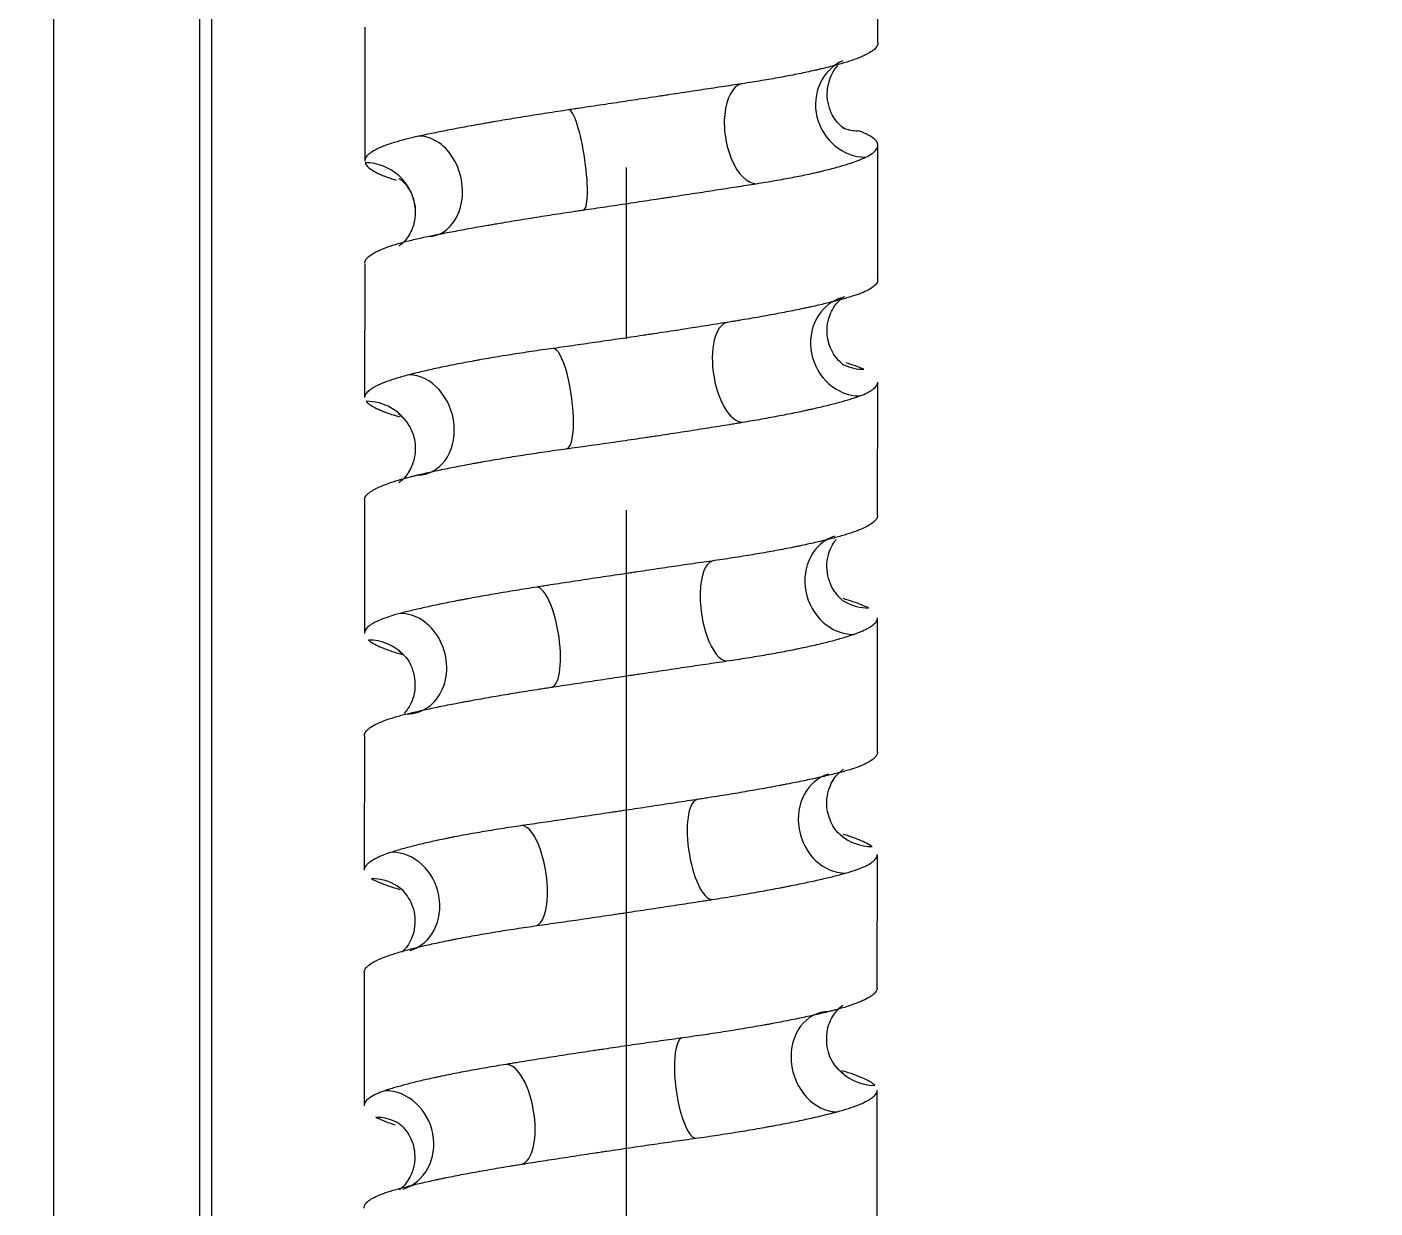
# Model space of a CAD drawing. Header units: millimetres. Extents: x 6110 to 6704, y -2661 to -1821.
# Drawn here: x 6333.57 to 6343.56, y -2299.56 to -2290.82 of the extents above; entities that cross this region are included whole.
import ezdxf

# ---------------------------------------------------------------- set-up
doc = ezdxf.new("R2010")
doc.units = ezdxf.units.MM
doc.header["$LTSCALE"] = 0.1
doc.linetypes.add('CENTERX2', pattern=[101.6, 63.5, -12.7, 12.7, -12.7])
doc.linetypes.add('HIDDEN2', pattern=[4.7625, 3.175, -1.5875])
doc.layers.add('1', color=4, linetype='HIDDEN2', lineweight=13)
doc.layers.add('DIM', color=3, linetype='Continuous', lineweight=9)
doc.layers.add('CENTER', color=1, linetype='CENTERX2')

msp = doc.modelspace()

# ---------------------------------------------------------------- hatches: boundary and pattern name
at = {"layer": 'DIM'}
h = msp.add_hatch(dxfattribs=at)
h.set_pattern_fill('ANSI31', color=2)
edge = h.paths.add_edge_path()
edge.add_line((6619.6172, -2595.9805), (6619.6172, -1962.2056))
edge.add_line((6634.6172, -1966.1101), (6619.6172, -1966.1101))
edge.add_line((6634.6172, -2610.9805), (6634.6172, -1966.1101))
edge.add_line((6634.6172, -2610.9805), (6184.4567, -2610.9805))
edge.add_line((6619.6172, -2595.9805), (6184.4567, -2595.9805))
edge.add_line((6184.4567, -2610.9805), (6184.4567, -2595.9805))

# ---------------------------------------------------------------- linework, layer by layer
at = {"layer": '1', "color": 7, "linetype": 'Continuous', "lineweight": -3}
for p, q in [((6333.7679, -2226.5276), (6333.7679, -2393.2288)), ((6334.8505, -2226.5104), (6334.8505, -2393.225)), ((6334.9393, -2226.5104), (6334.9393, -2393.225)), ((6339.8745, -2290.9336), (6339.8752, -2289.9453)), ((6336.0746, -2290.8157), (6336.0739, -2291.808)), ((6339.8733, -2292.6874), (6339.874, -2291.6919)), ((6336.0734, -2292.5662), (6336.0727, -2293.5588)), ((6339.8721, -2294.4344), (6339.8728, -2293.4457)), ((6336.0722, -2294.3166), (6336.0715, -2295.3072)), ((6339.6316, -2295.0737), (6339.6319, -2295.0741)), ((6339.8709, -2296.1866), (6339.8716, -2295.1923)), ((6336.071, -2296.0655), (6336.0703, -2297.0595)), ((6339.8697, -2297.9352), (6339.8704, -2296.9449)), ((6336.3134, -2297.18), (6336.3161, -2297.1808)), ((6336.0698, -2297.8173), (6336.0691, -2298.8063)), ((6339.8685, -2299.6858), (6339.8692, -2298.6929))]:
    msp.add_line(p, q, dxfattribs=at)
for centre, major_axis, ratio, start_param, end_param in [((6339.7664, -2291.4088), (0.1514, -0.3431), 0.933519, 3.141806, 5.890541), ((6338.9303, -2291.6046), (0.0574, -0.3706), 0.498891, 3.064156, 6.205776), ((6337.6381, -2291.8001), (0.055, -0.3709), 0.17479, 6.258547, 9.397249), ((6336.5064, -2291.9958), (0.0775, -0.3669), 0.765785, 6.122194, 9.264127), ((6339.7469, -2291.2124), (0.1317, 0.3511), 0.925042, 3.141507, 3.475139), ((6336.0742, -2292.192), (0.3725, 0.0435), 0.989278, 6.273498, 7.73436), ((6339.7209, -2293.1766), (0.1216, -0.3548), 0.912046, 3.142207, 5.979691), ((6338.8222, -2293.3724), (0.0604, -0.3701), 0.442399, 3.070712, 6.209416), ((6337.5181, -2293.5679), (0.0512, -0.3715), 0.237355, 6.250135, 9.392063), ((6339.7862, -2292.9803), (0.1654, 0.3366), 0.944267, 3.155575, 3.574044), ((6336.4306, -2293.7636), (0.091, -0.3638), 0.803023, 6.085606, 9.224616), ((6336.0794, -2293.9598), (0.3209, 0.194), 0.98779, 6.273681, 7.304238), ((6339.6689, -2294.9444), (0.116, -0.3566), 0.883881, 3.142108, 6.001125), ((6338.7103, -2295.1401), (0.0539, -0.3711), 0.385367, 3.085293, 6.227213), ((6337.3995, -2295.3357), (0.0567, -0.3707), 0.297832, 6.23868, 9.377694), ((6339.8172, -2294.7481), (0.1853, 0.326), 0.962892, 3.141541, 3.641652), ((6336.3619, -2295.5314), (0.0918, -0.3636), 0.839845, 6.073557, 9.215208), ((6336.0916, -2295.7277), (0.2668, 0.2635), 0.978957, 6.281489, 7.062046), ((6339.6091, -2296.7122), (0.0961, -0.3625), 0.855004, 3.156861, 6.059939), ((6338.5956, -2296.9079), (0.0573, -0.3706), 0.325651, 3.092435, 6.231451), ((6337.2836, -2297.1034), (0.0533, -0.3712), 0.358268, 6.231489, 9.37315), ((6339.8414, -2296.516), (0.2417, 0.2867), 0.974314, 3.139336, 3.826958), ((6336.299, -2297.2992), (0.1103, -0.3584), 0.870375, 0.00033, 2.877934), ((6336.1123, -2297.4956), (0.2037, 0.3148), 0.969382, 6.282895, 6.842989), ((6339.5434, -2298.48), (0.0947, -0.3629), 0.819799, 2.931589, 6.070605), ((6338.4781, -2298.6756), (0.0516, -0.3714), 0.265633, 3.104563, 6.246232), ((6337.1703, -2298.8712), (0.0596, -0.3702), 0.416102, 6.21746, 9.356162), ((6339.8571, -2298.2839), (0.2896, 0.2383), 0.984994, 3.137362, 4.015867), ((6336.2438, -2299.0671), (0.1145, -0.3571), 0.900203, 0.000361, 2.860027), ((6336.1398, -2299.2634), (0.179, 0.3295), 0.952592, 0.000494, 0.475564)]:
    msp.add_ellipse(centre, major_axis=major_axis, ratio=ratio, start_param=start_param, end_param=end_param, dxfattribs=at)
for points, knots in [([(6339.8745, -2290.9336), (6339.8745, -2290.9348), (6339.8745, -2290.9361), (6339.8736, -2290.9457), (6339.8704, -2290.9541), (6339.8591, -2290.9709), (6339.8429, -2290.9877), (6339.8171, -2291.0044), (6339.794, -2291.0169), (6339.7857, -2291.0211), (6339.7723, -2291.0274), (6339.7677, -2291.0294), (6339.7582, -2291.0336), (6339.7532, -2291.0357), (6339.7482, -2291.0377)], [0, 0, 0, 0, 0.035095, 0.035095, 0.276321, 0.276321, 0.517548, 0.758774, 0.758774, 0.879387, 0.879387, 0.939693, 0.939693, 1, 1, 1, 1]), ([(6339.7482, -2291.0377), (6339.728, -2291.0459), (6339.7057, -2291.0542), (6339.657, -2291.0707), (6339.604, -2291.0873), (6339.5427, -2291.1039), (6339.4936, -2291.1164), (6339.4683, -2291.1227), (6339.4417, -2291.129), (6339.4238, -2291.1332), (6339.4146, -2291.1353), (6339.3686, -2291.1457), (6339.3301, -2291.154), (6339.25, -2291.1703), (6339.1668, -2291.1864), (6339.0773, -2291.2022), (6339.0079, -2291.2138), (6338.9843, -2291.2177), (6338.9364, -2291.2253), (6338.912, -2291.2291), (6338.8874, -2291.2329)], [0, 0, 0, 0, 0.125, 0.125, 0.25, 0.375, 0.375, 0.4375, 0.46875, 0.46875, 0.5, 0.5, 0.625, 0.625, 0.75, 0.875, 0.875, 0.9375, 0.9375, 1, 1, 1, 1]), ([(6339.6308, -2291.5719), (6339.6307, -2291.5713), (6339.6248, -2291.5658), (6339.586, -2291.5418), (6339.5092, -2291.4358), (6339.4865, -2291.2685), (6339.5378, -2291.149), (6339.5699, -2291.1091), (6339.5786, -2291.0995)], [0, 0, 0, 0, 0.092121, 0.277162, 0.467936, 0.703615, 0.913765, 1, 1, 1, 1]), ([(6338.8874, -2291.2329), (6338.8377, -2291.2405), (6338.7872, -2291.2481), (6338.6847, -2291.2637), (6338.5805, -2291.2795), (6338.4733, -2291.2957), (6338.3916, -2291.3081), (6338.3642, -2291.3122), (6338.3228, -2291.3184), (6338.3089, -2291.3205), (6338.2811, -2291.3247), (6338.2671, -2291.3268), (6338.1974, -2291.3373), (6338.1417, -2291.3457), (6338.0302, -2291.3625), (6337.9188, -2291.3792), (6337.8074, -2291.3958), (6337.7239, -2291.4083), (6337.6961, -2291.4125), (6337.6544, -2291.4187), (6337.6404, -2291.4208), (6337.6127, -2291.4249), (6337.5988, -2291.427), (6337.585, -2291.4291)], [0, 0, 0, 0, 0.125, 0.125, 0.25, 0.375, 0.375, 0.4375, 0.4375, 0.46875, 0.46875, 0.5, 0.5, 0.625, 0.625, 0.75, 0.875, 0.875, 0.9375, 0.9375, 0.96875, 0.96875, 1, 1, 1, 1]), ([(6337.585, -2291.4291), (6337.53, -2291.4373), (6337.4759, -2291.4455), (6337.3696, -2291.462), (6337.2651, -2291.4785), (6337.1642, -2291.4951), (6337.0899, -2291.5076), (6337.0653, -2291.5118), (6337.0288, -2291.5181), (6337.0167, -2291.5202), (6336.9926, -2291.5244), (6336.9806, -2291.5265), (6336.9212, -2291.5369), (6336.8752, -2291.5452), (6336.7866, -2291.5615), (6336.7011, -2291.5776), (6336.6219, -2291.5934), (6336.5649, -2291.605), (6336.5463, -2291.6089), (6336.51, -2291.6166), (6336.4922, -2291.6204), (6336.4749, -2291.6242)], [0, 0, 0, 0, 0.125, 0.125, 0.25, 0.375, 0.375, 0.4375, 0.4375, 0.46875, 0.46875, 0.5, 0.5, 0.625, 0.625, 0.75, 0.875, 0.875, 0.9375, 0.9375, 1, 1, 1, 1]), ([(6336.4749, -2291.6242), (6336.4401, -2291.6317), (6336.4075, -2291.6395), (6336.3468, -2291.6551), (6336.2904, -2291.6709), (6336.2428, -2291.6872), (6336.2103, -2291.6996), (6336.2001, -2291.7038), (6336.1855, -2291.71), (6336.1808, -2291.7121), (6336.1716, -2291.7163), (6336.1672, -2291.7184), (6336.1459, -2291.729), (6336.1313, -2291.7374), (6336.1071, -2291.7542), (6336.0877, -2291.771), (6336.0781, -2291.7877), (6336.0745, -2291.8001), (6336.0739, -2291.8042), (6336.0739, -2291.8084)], [0, 0, 0, 0, 0.133435, 0.133435, 0.266871, 0.400306, 0.400306, 0.467024, 0.467024, 0.500382, 0.500382, 0.533741, 0.533741, 0.667177, 0.667177, 0.800612, 0.934047, 0.934047, 1, 1, 1, 1]), ([(6339.7837, -2291.7798), (6339.8008, -2291.7716), (6339.8155, -2291.7634), (6339.8398, -2291.7468), (6339.8594, -2291.7303), (6339.8694, -2291.7136), (6339.8732, -2291.701), (6339.8739, -2291.6968), (6339.874, -2291.6905), (6339.8739, -2291.6884), (6339.8733, -2291.6842), (6339.8729, -2291.6821), (6339.87, -2291.6716), (6339.8652, -2291.6634), (6339.8508, -2291.647), (6339.8317, -2291.6308), (6339.803, -2291.615), (6339.7779, -2291.6033), (6339.7689, -2291.5994), (6339.7498, -2291.5917), (6339.7396, -2291.5878), (6339.7288, -2291.5841)], [0, 0, 0, 0, 0.125, 0.125, 0.25, 0.375, 0.375, 0.4375, 0.4375, 0.46875, 0.46875, 0.5, 0.5, 0.625, 0.625, 0.75, 0.875, 0.875, 0.9375, 0.9375, 1, 1, 1, 1]), ([(6336.0759, -2291.821), (6336.0785, -2291.8292), (6336.0835, -2291.8375), (6336.0984, -2291.854), (6336.118, -2291.8706), (6336.147, -2291.8874), (6336.1724, -2291.8999), (6336.1814, -2291.9041), (6336.1959, -2291.9105), (6336.2009, -2291.9126), (6336.2111, -2291.9168), (6336.2164, -2291.9189), (6336.2435, -2291.9294), (6336.2673, -2291.9377), (6336.2973, -2291.9472), (6336.3015, -2291.9485), (6336.3057, -2291.9498)], [0, 0, 0, 0, 0.19385, 0.19385, 0.3877, 0.58155, 0.58155, 0.678475, 0.678475, 0.726938, 0.726938, 0.7754, 0.7754, 0.96925, 0.96925, 1, 1, 1, 1]), ([(6338.9732, -2291.9763), (6339.0214, -2291.9687), (6339.0678, -2291.961), (6339.1574, -2291.9454), (6339.2437, -2291.9296), (6339.3235, -2291.9134), (6339.3808, -2291.901), (6339.4089, -2291.8948), (6339.436, -2291.8886), (6339.4539, -2291.8844), (6339.4627, -2291.8823), (6339.5061, -2291.8717), (6339.5385, -2291.8633), (6339.5992, -2291.8466), (6339.6556, -2291.8298), (6339.7034, -2291.8131), (6339.736, -2291.8006), (6339.7464, -2291.7964), (6339.761, -2291.7902), (6339.7658, -2291.7881), (6339.775, -2291.784), (6339.7794, -2291.7819), (6339.7837, -2291.7798)], [0, 0, 0, 0, 0.125, 0.125, 0.25, 0.375, 0.375, 0.4375, 0.46875, 0.46875, 0.5, 0.5, 0.625, 0.625, 0.75, 0.875, 0.875, 0.9375, 0.9375, 0.96875, 0.96875, 1, 1, 1, 1]), ([(6336.3273, -2291.9373), (6336.3273, -2291.9373), (6336.3296, -2291.9388), (6336.3545, -2291.9537), (6336.4195, -2292.0329), (6336.4392, -2292.1079), (6336.4467, -2292.1485)], [0, 0, 0, 0, 0.081704, 0.410225, 0.727734, 1, 1, 1, 1]), ([(6337.6915, -2292.1712), (6337.7471, -2292.163), (6337.8026, -2292.1548), (6337.9134, -2292.1383), (6338.0242, -2292.1218), (6338.1348, -2292.1051), (6338.2176, -2292.0926), (6338.2452, -2292.0885), (6338.2866, -2292.0822), (6338.3003, -2292.0801), (6338.3279, -2292.0759), (6338.3417, -2292.0738), (6338.4103, -2292.0634), (6338.4644, -2292.0551), (6338.5707, -2292.0388), (6338.6754, -2292.0227), (6338.7767, -2292.007), (6338.8514, -2291.9953), (6338.8761, -2291.9915), (6338.925, -2291.9838), (6338.9493, -2291.98), (6338.9732, -2291.9763)], [0, 0, 0, 0, 0.125, 0.125, 0.25, 0.375, 0.375, 0.4375, 0.4375, 0.46875, 0.46875, 0.5, 0.5, 0.625, 0.625, 0.75, 0.875, 0.875, 0.9375, 0.9375, 1, 1, 1, 1]), ([(6336.4467, -2292.1485), (6336.4486, -2292.2083), (6336.4403, -2292.3026), (6336.3717, -2292.4042), (6336.3331, -2292.4336), (6336.3269, -2292.4372), (6336.3269, -2292.4372)], [0, 0, 0, 0, 0.317716, 0.591664, 0.831026, 1, 1, 1, 1]), ([(6336.5379, -2292.3675), (6336.575, -2292.3599), (6336.6137, -2292.3522), (6336.6942, -2292.3366), (6336.7778, -2292.3208), (6336.8677, -2292.3046), (6336.9374, -2292.2922), (6336.9728, -2292.286), (6337.0091, -2292.2798), (6337.0336, -2292.2756), (6337.0459, -2292.2735), (6337.1076, -2292.263), (6337.1579, -2292.2546), (6337.2601, -2292.2378), (6337.364, -2292.2211), (6337.4712, -2292.2044), (6337.5529, -2292.1919), (6337.5804, -2292.1878), (6337.6219, -2292.1815), (6337.6358, -2292.1795), (6337.6636, -2292.1753), (6337.6776, -2292.1733), (6337.6915, -2292.1712)], [0, 0, 0, 0, 0.125, 0.125, 0.25, 0.375, 0.375, 0.4375, 0.46875, 0.46875, 0.5, 0.5, 0.625, 0.625, 0.75, 0.875, 0.875, 0.9375, 0.9375, 0.96875, 0.96875, 1, 1, 1, 1]), ([(6336.0735, -2292.563), (6336.0742, -2292.5548), (6336.0773, -2292.5465), (6336.0883, -2292.53), (6336.1041, -2292.5134), (6336.1294, -2292.4967), (6336.152, -2292.4842), (6336.1602, -2292.48), (6336.1733, -2292.4737), (6336.1778, -2292.4716), (6336.1872, -2292.4674), (6336.192, -2292.4653), (6336.2169, -2292.4548), (6336.2389, -2292.4465), (6336.2873, -2292.4302), (6336.3399, -2292.414), (6336.4009, -2292.3983), (6336.4498, -2292.3866), (6336.4667, -2292.3828), (6336.5015, -2292.3751), (6336.5195, -2292.3713), (6336.5379, -2292.3675)], [0, 0, 0, 0, 0.125, 0.125, 0.25, 0.375, 0.375, 0.4375, 0.4375, 0.46875, 0.46875, 0.5, 0.5, 0.625, 0.625, 0.75, 0.875, 0.875, 0.9375, 0.9375, 1, 1, 1, 1]), ([(6339.8733, -2292.6875), (6339.8733, -2292.6905), (6339.873, -2292.6935), (6339.8718, -2292.6986), (6339.8712, -2292.7007), (6339.8697, -2292.7049), (6339.8688, -2292.707), (6339.8634, -2292.7175), (6339.8567, -2292.7258), (6339.8385, -2292.7422), (6339.8155, -2292.7583), (6339.7831, -2292.7741), (6339.7553, -2292.7858), (6339.7454, -2292.7896), (6339.7244, -2292.7973), (6339.7133, -2292.8011), (6339.7016, -2292.8049)], [0, 0, 0, 0, 0.073815, 0.073815, 0.12527, 0.12527, 0.176724, 0.176724, 0.382543, 0.382543, 0.588362, 0.794181, 0.794181, 0.897091, 0.897091, 1, 1, 1, 1]), ([(6339.7016, -2292.8049), (6339.6781, -2292.8125), (6339.6524, -2292.8202), (6339.5971, -2292.8358), (6339.5376, -2292.8516), (6339.4701, -2292.8679), (6339.4165, -2292.8802), (6339.3889, -2292.8864), (6339.3601, -2292.8927), (6339.3406, -2292.8969), (6339.3308, -2292.899), (6339.2811, -2292.9095), (6339.2399, -2292.9179), (6339.1545, -2292.9347), (6339.0661, -2292.9514), (6338.972, -2292.9681), (6338.8992, -2292.9806), (6338.8746, -2292.9847), (6338.8371, -2292.9909), (6338.8245, -2292.993), (6338.7991, -2292.9972), (6338.7864, -2292.9992), (6338.7735, -2293.0013)], [0, 0, 0, 0, 0.125, 0.125, 0.25, 0.375, 0.375, 0.4375, 0.46875, 0.46875, 0.5, 0.5, 0.625, 0.625, 0.75, 0.875, 0.875, 0.9375, 0.9375, 0.96875, 0.96875, 1, 1, 1, 1]), ([(6339.6218, -2293.3197), (6339.6215, -2293.3209), (6339.6109, -2293.3104), (6339.5493, -2293.2565), (6339.4877, -2293.1203), (6339.5039, -2292.9543), (6339.5764, -2292.8471), (6339.6208, -2292.8141), (6339.6277, -2292.8108), (6339.6277, -2292.8108)], [0, 0, 0, 0, 0.133001, 0.276085, 0.436176, 0.619447, 0.772075, 0.902497, 1, 1, 1, 1]), ([(6338.7735, -2293.0013), (6338.7226, -2293.0095), (6338.671, -2293.0177), (6338.5665, -2293.0342), (6338.4608, -2293.0507), (6338.3526, -2293.0674), (6338.2704, -2293.0799), (6338.2429, -2293.084), (6338.2013, -2293.0903), (6338.1875, -2293.0924), (6338.1596, -2293.0966), (6338.1456, -2293.0987), (6338.0758, -2293.1091), (6338.0201, -2293.1174), (6337.9091, -2293.1337), (6337.7984, -2293.1498), (6337.6885, -2293.1655), (6337.6062, -2293.1771), (6337.5789, -2293.181), (6337.5242, -2293.1887), (6337.4969, -2293.1925), (6337.4698, -2293.1962)], [0, 0, 0, 0, 0.125, 0.125, 0.25, 0.375, 0.375, 0.4375, 0.4375, 0.46875, 0.46875, 0.5, 0.5, 0.625, 0.625, 0.75, 0.875, 0.875, 0.9375, 0.9375, 1, 1, 1, 1]), ([(6337.4698, -2293.1962), (6337.4152, -2293.2038), (6337.3617, -2293.2115), (6337.2568, -2293.2271), (6337.154, -2293.2429), (6337.0555, -2293.2591), (6336.9831, -2293.2714), (6336.9593, -2293.2756), (6336.9239, -2293.2818), (6336.9122, -2293.2839), (6336.8889, -2293.2881), (6336.8773, -2293.2902), (6336.8201, -2293.3007), (6336.776, -2293.3091), (6336.6914, -2293.3259), (6336.6102, -2293.3426), (6336.5358, -2293.3593), (6336.4827, -2293.3718), (6336.4654, -2293.3759), (6336.4402, -2293.3822), (6336.4318, -2293.3843), (6336.4155, -2293.3884), (6336.4074, -2293.3905), (6336.3995, -2293.3926)], [0, 0, 0, 0, 0.125, 0.125, 0.25, 0.375, 0.375, 0.4375, 0.4375, 0.46875, 0.46875, 0.5, 0.5, 0.625, 0.625, 0.75, 0.875, 0.875, 0.9375, 0.9375, 0.96875, 0.96875, 1, 1, 1, 1]), ([(6339.7692, -2293.3513), (6339.7509, -2293.3431), (6339.7304, -2293.3348), (6339.6865, -2293.3187), (6339.6634, -2293.3109), (6339.6384, -2293.3031)], [0, 0, 0, 0, 0.515696, 0.515696, 1, 1, 1, 1]), ([(6336.3995, -2293.3926), (6336.368, -2293.4008), (6336.3388, -2293.409), (6336.2848, -2293.4256), (6336.2352, -2293.4422), (6336.1945, -2293.4588), (6336.1673, -2293.4714), (6336.1588, -2293.4756), (6336.1469, -2293.4819), (6336.1431, -2293.484), (6336.1357, -2293.4882), (6336.1322, -2293.4903), (6336.1153, -2293.5008), (6336.1042, -2293.5091), (6336.0871, -2293.5254), (6336.076, -2293.5399), (6336.0727, -2293.554), (6336.0727, -2293.5602)], [0, 0, 0, 0, 0.147321, 0.147321, 0.294643, 0.441964, 0.441964, 0.515624, 0.515624, 0.552455, 0.552455, 0.589285, 0.589285, 0.736606, 0.736606, 0.883928, 1, 1, 1, 1]), ([(6339.7402, -2293.5482), (6339.761, -2293.5407), (6339.7792, -2293.533), (6339.8109, -2293.5173), (6339.8377, -2293.5015), (6339.855, -2293.4852), (6339.8643, -2293.4728), (6339.8667, -2293.4687), (6339.8695, -2293.4624), (6339.8703, -2293.4603), (6339.8716, -2293.4561), (6339.872, -2293.454), (6339.8726, -2293.4499), (6339.8728, -2293.4479), (6339.8728, -2293.4459)], [0, 0, 0, 0, 0.235994, 0.235994, 0.471988, 0.707982, 0.707982, 0.825979, 0.825979, 0.884978, 0.884978, 0.943977, 0.943977, 1, 1, 1, 1]), ([(6336.0837, -2293.5882), (6336.0898, -2293.5958), (6336.0984, -2293.6035), (6336.1202, -2293.6192), (6336.1468, -2293.6351), (6336.1828, -2293.6514), (6336.2134, -2293.6638), (6336.2242, -2293.668), (6336.2413, -2293.6743), (6336.2471, -2293.6764), (6336.2591, -2293.6806), (6336.2653, -2293.6827), (6336.2904, -2293.6912), (6336.3103, -2293.6975), (6336.3314, -2293.7038)], [0, 0, 0, 0, 0.210598, 0.210598, 0.421196, 0.631794, 0.631794, 0.737094, 0.737094, 0.789743, 0.789743, 0.842393, 0.842393, 1, 1, 1, 1]), ([(6338.8704, -2293.7434), (6338.9199, -2293.7352), (6338.9678, -2293.727), (6339.0607, -2293.7105), (6339.1506, -2293.694), (6339.2346, -2293.6773), (6339.2953, -2293.6648), (6339.325, -2293.6586), (6339.354, -2293.6523), (6339.3731, -2293.6481), (6339.3825, -2293.646), (6339.4291, -2293.6355), (6339.4643, -2293.6273), (6339.5305, -2293.6109), (6339.5927, -2293.5948), (6339.6467, -2293.579), (6339.6841, -2293.5674), (6339.6961, -2293.5635), (6339.7189, -2293.5558), (6339.7299, -2293.552), (6339.7402, -2293.5482)], [0, 0, 0, 0, 0.125, 0.125, 0.25, 0.375, 0.375, 0.4375, 0.46875, 0.46875, 0.5, 0.5, 0.625, 0.625, 0.75, 0.875, 0.875, 0.9375, 0.9375, 1, 1, 1, 1]), ([(6336.321, -2293.6806), (6336.3211, -2293.6805), (6336.3314, -2293.6859), (6336.3718, -2293.7222), (6336.3946, -2293.7569), (6336.4003, -2293.7659)], [0, 0, 0, 0, 0.438162, 0.865866, 1, 1, 1, 1]), ([(6336.4003, -2293.7659), (6336.4265, -2293.811), (6336.4589, -2293.9035), (6336.4356, -2294.063), (6336.3701, -2294.1568), (6336.3317, -2294.1875), (6336.3252, -2294.1912), (6336.3252, -2294.1911)], [0, 0, 0, 0, 0.233039, 0.481379, 0.682714, 0.860508, 1, 1, 1, 1]), ([(6337.5663, -2293.9396), (6337.6216, -2293.932), (6337.677, -2293.9243), (6337.7881, -2293.9088), (6337.8993, -2293.893), (6338.0109, -2293.8768), (6338.0948, -2293.8644), (6338.1228, -2293.8603), (6338.1648, -2293.8541), (6338.1788, -2293.852), (6338.2068, -2293.8478), (6338.2209, -2293.8457), (6338.2907, -2293.8352), (6338.3458, -2293.8268), (6338.4546, -2293.81), (6338.5619, -2293.7933), (6338.6665, -2293.7767), (6338.7438, -2293.7642), (6338.7694, -2293.76), (6338.8075, -2293.7538), (6338.8202, -2293.7517), (6338.8454, -2293.7476), (6338.8579, -2293.7455), (6338.8704, -2293.7434)], [0, 0, 0, 0, 0.125, 0.125, 0.25, 0.375, 0.375, 0.4375, 0.4375, 0.46875, 0.46875, 0.5, 0.5, 0.625, 0.625, 0.75, 0.875, 0.875, 0.9375, 0.9375, 0.96875, 0.96875, 1, 1, 1, 1]), ([(6336.4625, -2294.1347), (6336.4966, -2294.1265), (6336.5325, -2294.1182), (6336.6074, -2294.1017), (6336.6857, -2294.0852), (6336.7705, -2294.0685), (6336.8366, -2294.056), (6336.8703, -2294.0497), (6336.9049, -2294.0435), (6336.9282, -2294.0393), (6336.94, -2294.0372), (6336.9991, -2294.0267), (6337.0474, -2294.0185), (6337.1459, -2294.0022), (6337.2464, -2293.986), (6337.3507, -2293.9703), (6337.4305, -2293.9587), (6337.4573, -2293.9548), (6337.5115, -2293.9472), (6337.5388, -2293.9434), (6337.5663, -2293.9396)], [0, 0, 0, 0, 0.125, 0.125, 0.25, 0.375, 0.375, 0.4375, 0.46875, 0.46875, 0.5, 0.5, 0.625, 0.625, 0.75, 0.875, 0.875, 0.9375, 0.9375, 1, 1, 1, 1]), ([(6336.0722, -2294.3174), (6336.0722, -2294.3144), (6336.0725, -2294.3114), (6336.0752, -2294.3005), (6336.0839, -2294.2846), (6336.1023, -2294.2684), (6336.1198, -2294.256), (6336.1262, -2294.2518), (6336.1369, -2294.2456), (6336.1406, -2294.2435), (6336.1483, -2294.2393), (6336.1523, -2294.2371), (6336.173, -2294.2266), (6336.1919, -2294.2182), (6336.2341, -2294.2014), (6336.2807, -2294.1846), (6336.3361, -2294.1679), (6336.381, -2294.1554), (6336.3965, -2294.1513), (6336.4207, -2294.145), (6336.4289, -2294.1429), (6336.4455, -2294.1388), (6336.454, -2294.1367), (6336.4625, -2294.1347)], [0, 0, 0, 0, 0.052744, 0.052744, 0.188066, 0.323389, 0.323389, 0.39105, 0.39105, 0.42488, 0.42488, 0.458711, 0.458711, 0.594033, 0.594033, 0.729355, 0.864678, 0.864678, 0.932339, 0.932339, 0.966169, 0.966169, 1, 1, 1, 1]), ([(6339.8721, -2294.4335), (6339.8721, -2294.4382), (6339.8712, -2294.443), (6339.868, -2294.452), (6339.866, -2294.4561), (6339.8619, -2294.4624), (6339.8604, -2294.4645), (6339.857, -2294.4687), (6339.8552, -2294.4708), (6339.8453, -2294.4814), (6339.8349, -2294.4898), (6339.8095, -2294.5066), (6339.7794, -2294.5233), (6339.7399, -2294.5401), (6339.7067, -2294.5526), (6339.695, -2294.5567), (6339.6766, -2294.563), (6339.6703, -2294.5651), (6339.6575, -2294.5692), (6339.6509, -2294.5713), (6339.6442, -2294.5733)], [0, 0, 0, 0, 0.104766, 0.104766, 0.19429, 0.19429, 0.239051, 0.239051, 0.283813, 0.283813, 0.46286, 0.46286, 0.641906, 0.820953, 0.820953, 0.910477, 0.910477, 0.955238, 0.955238, 1, 1, 1, 1]), ([(6339.6442, -2294.5733), (6339.6175, -2294.5816), (6339.5889, -2294.5898), (6339.5277, -2294.6063), (6339.4627, -2294.6229), (6339.3902, -2294.6395), (6339.3329, -2294.652), (6339.3035, -2294.6583), (6339.273, -2294.6646), (6339.2525, -2294.6688), (6339.242, -2294.6709), (6339.1896, -2294.6813), (6339.1463, -2294.6896), (6339.057, -2294.7059), (6338.9651, -2294.722), (6338.868, -2294.7377), (6338.7932, -2294.7494), (6338.7679, -2294.7532), (6338.7167, -2294.7609), (6338.6907, -2294.7647), (6338.6645, -2294.7685)], [0, 0, 0, 0, 0.125, 0.125, 0.25, 0.375, 0.375, 0.4375, 0.46875, 0.46875, 0.5, 0.5, 0.625, 0.625, 0.75, 0.875, 0.875, 0.9375, 0.9375, 1, 1, 1, 1]), ([(6339.6319, -2295.0741), (6339.6223, -2295.0729), (6339.5986, -2295.0528), (6339.5176, -2294.9602), (6339.4813, -2294.7963), (6339.5239, -2294.6686), (6339.5565, -2294.6224), (6339.5655, -2294.6112)], [0, 0, 0, 0, 0.202152, 0.407595, 0.666928, 0.903912, 1, 1, 1, 1]), ([(6338.6645, -2294.7685), (6338.6118, -2294.776), (6338.5585, -2294.7837), (6338.4511, -2294.7993), (6338.3427, -2294.8151), (6338.2323, -2294.8313), (6338.1489, -2294.8436), (6338.1209, -2294.8478), (6338.0788, -2294.854), (6338.0647, -2294.8561), (6338.0365, -2294.8603), (6338.0224, -2294.8624), (6337.9519, -2294.8729), (6337.8959, -2294.8813), (6337.7845, -2294.898), (6337.6738, -2294.9147), (6337.5644, -2294.9314), (6337.4828, -2294.9439), (6337.4557, -2294.948), (6337.4152, -2294.9542), (6337.4017, -2294.9563), (6337.3748, -2294.9605), (6337.3614, -2294.9625), (6337.3481, -2294.9646)], [0, 0, 0, 0, 0.125, 0.125, 0.25, 0.375, 0.375, 0.4375, 0.4375, 0.46875, 0.46875, 0.5, 0.5, 0.625, 0.625, 0.75, 0.875, 0.875, 0.9375, 0.9375, 0.96875, 0.96875, 1, 1, 1, 1]), ([(6337.3481, -2294.9646), (6337.295, -2294.9728), (6337.2432, -2294.981), (6337.1419, -2294.9975), (6337.0429, -2295.014), (6336.9487, -2295.0307), (6336.8797, -2295.0432), (6336.8457, -2295.0494), (6336.8124, -2295.0557), (6336.7903, -2295.0599), (6336.7793, -2295.062), (6336.7251, -2295.0725), (6336.6836, -2295.0807), (6336.6042, -2295.0971), (6336.5284, -2295.1132), (6336.4598, -2295.1289), (6336.4111, -2295.1406), (6336.3953, -2295.1445), (6336.3647, -2295.1521), (6336.3499, -2295.156), (6336.3356, -2295.1597)], [0, 0, 0, 0, 0.125, 0.125, 0.25, 0.375, 0.375, 0.4375, 0.46875, 0.46875, 0.5, 0.5, 0.625, 0.625, 0.75, 0.875, 0.875, 0.9375, 0.9375, 1, 1, 1, 1]), ([(6339.8051, -2295.1198), (6339.7903, -2295.1121), (6339.7731, -2295.1044), (6339.7343, -2295.0887), (6339.6926, -2295.0735), (6339.6428, -2295.0578), (6339.6169, -2295.0501)], [0, 0, 0, 0, 0.341925, 0.341925, 0.68385, 1, 1, 1, 1]), ([(6336.3356, -2295.1597), (6336.3068, -2295.1673), (6336.2804, -2295.175), (6336.2322, -2295.1906), (6336.1887, -2295.2065), (6336.1544, -2295.2228), (6336.1321, -2295.2351), (6336.1253, -2295.2393), (6336.1159, -2295.2455), (6336.1129, -2295.2476), (6336.1073, -2295.2519), (6336.1046, -2295.254), (6336.092, -2295.2645), (6336.0845, -2295.2729), (6336.0743, -2295.2897), (6336.0716, -2295.2985), (6336.0715, -2295.3072), (6336.0715, -2295.3075)], [0, 0, 0, 0, 0.165635, 0.165635, 0.33127, 0.496905, 0.496905, 0.579722, 0.579722, 0.621131, 0.621131, 0.66254, 0.66254, 0.828175, 0.828175, 0.99381, 1, 1, 1, 1]), ([(6339.6926, -2295.3154), (6339.7164, -2295.3072), (6339.7377, -2295.299), (6339.7758, -2295.2825), (6339.8091, -2295.2659), (6339.8331, -2295.2492), (6339.8476, -2295.2367), (6339.8518, -2295.2325), (6339.8573, -2295.2262), (6339.8589, -2295.2241), (6339.862, -2295.2199), (6339.8633, -2295.2178), (6339.8692, -2295.2076), (6339.8715, -2295.1995), (6339.8716, -2295.1916)], [0, 0, 0, 0, 0.201263, 0.201263, 0.402526, 0.60379, 0.60379, 0.704421, 0.704421, 0.754737, 0.754737, 0.805053, 0.805053, 1, 1, 1, 1]), ([(6338.7561, -2295.5118), (6338.8076, -2295.5043), (6338.8578, -2295.4966), (6338.9552, -2295.481), (6339.0499, -2295.4652), (6339.139, -2295.449), (6339.2037, -2295.4366), (6339.2355, -2295.4304), (6339.2665, -2295.4242), (6339.287, -2295.42), (6339.2972, -2295.4179), (6339.3473, -2295.4073), (6339.3854, -2295.3989), (6339.4575, -2295.3822), (6339.5257, -2295.3654), (6339.5861, -2295.3487), (6339.6283, -2295.3362), (6339.6419, -2295.3321), (6339.6615, -2295.3258), (6339.6679, -2295.3237), (6339.6805, -2295.3196), (6339.6866, -2295.3175), (6339.6926, -2295.3154)], [0, 0, 0, 0, 0.125, 0.125, 0.25, 0.375, 0.375, 0.4375, 0.46875, 0.46875, 0.5, 0.5, 0.625, 0.625, 0.75, 0.875, 0.875, 0.9375, 0.9375, 0.96875, 0.96875, 1, 1, 1, 1]), ([(6336.1002, -2295.3567), (6336.11, -2295.3649), (6336.1221, -2295.3732), (6336.1508, -2295.3898), (6336.1842, -2295.4064), (6336.2267, -2295.4231), (6336.262, -2295.4357), (6336.2743, -2295.4399), (6336.2937, -2295.4463), (6336.3003, -2295.4484), (6336.3138, -2295.4526), (6336.3207, -2295.4547), (6336.3346, -2295.4588), (6336.3415, -2295.4609), (6336.3486, -2295.4629)], [0, 0, 0, 0, 0.235703, 0.235703, 0.471406, 0.707109, 0.707109, 0.82496, 0.82496, 0.883886, 0.883886, 0.942811, 0.942811, 1, 1, 1, 1]), ([(6336.3244, -2295.4356), (6336.3245, -2295.4354), (6336.3305, -2295.439), (6336.3483, -2295.4553), (6336.3584, -2295.4642)], [0, 0, 0, 0, 0.557399, 1, 1, 1, 1]), ([(6336.3584, -2295.4642), (6336.3865, -2295.4894), (6336.4306, -2295.5563), (6336.4603, -2295.7303), (6336.4077, -2295.8502), (6336.3754, -2295.8903), (6336.3667, -2295.8999)], [0, 0, 0, 0, 0.27364, 0.596318, 0.882713, 1, 1, 1, 1]), ([(6337.4513, -2295.7067), (6337.5053, -2295.6985), (6337.5596, -2295.6903), (6337.6687, -2295.6738), (6337.7783, -2295.6573), (6337.8889, -2295.6407), (6337.9723, -2295.6282), (6338.0002, -2295.624), (6338.042, -2295.6177), (6338.056, -2295.6157), (6338.084, -2295.6115), (6338.098, -2295.6094), (6338.1679, -2295.5989), (6338.2232, -2295.5907), (6338.3328, -2295.5744), (6338.4413, -2295.5583), (6338.5475, -2295.5426), (6338.6264, -2295.5309), (6338.6525, -2295.5271), (6338.7046, -2295.5194), (6338.7305, -2295.5156), (6338.7561, -2295.5118)], [0, 0, 0, 0, 0.125, 0.125, 0.25, 0.375, 0.375, 0.4375, 0.4375, 0.46875, 0.46875, 0.5, 0.5, 0.625, 0.625, 0.75, 0.875, 0.875, 0.9375, 0.9375, 1, 1, 1, 1]), ([(6336.3881, -2295.9031), (6336.4194, -2295.8955), (6336.4526, -2295.8878), (6336.5226, -2295.8722), (6336.5961, -2295.8564), (6336.6767, -2295.8401), (6336.7398, -2295.8278), (6336.7721, -2295.8216), (6336.8054, -2295.8153), (6336.8278, -2295.8111), (6336.8391, -2295.809), (6336.896, -2295.7985), (6336.9427, -2295.7901), (6337.0383, -2295.7733), (6337.1362, -2295.7566), (6337.2386, -2295.7399), (6337.3171, -2295.7275), (6337.3436, -2295.7233), (6337.3837, -2295.7171), (6337.3971, -2295.715), (6337.4241, -2295.7109), (6337.4377, -2295.7088), (6337.4513, -2295.7067)], [0, 0, 0, 0, 0.125, 0.125, 0.25, 0.375, 0.375, 0.4375, 0.46875, 0.46875, 0.5, 0.5, 0.625, 0.625, 0.75, 0.875, 0.875, 0.9375, 0.9375, 0.96875, 0.96875, 1, 1, 1, 1]), ([(6336.071, -2296.066), (6336.071, -2296.0603), (6336.0737, -2296.0464), (6336.0832, -2296.0324), (6336.0954, -2296.0198), (6336.1, -2296.0156), (6336.1079, -2296.0093), (6336.1107, -2296.0072), (6336.1166, -2296.003), (6336.1198, -2296.0009), (6336.136, -2295.9904), (6336.1514, -2295.9822), (6336.1866, -2295.9658), (6336.2262, -2295.9496), (6336.2749, -2295.9339), (6336.3148, -2295.9222), (6336.3286, -2295.9183), (6336.3575, -2295.9107), (6336.3726, -2295.9068), (6336.3881, -2295.9031)], [0, 0, 0, 0, 0.101664, 0.251386, 0.251386, 0.326248, 0.326248, 0.363678, 0.363678, 0.401109, 0.401109, 0.550832, 0.550832, 0.700555, 0.850277, 0.850277, 0.925139, 0.925139, 1, 1, 1, 1]), ([(6339.8709, -2296.1862), (6339.8709, -2296.189), (6339.8698, -2296.2001), (6339.8645, -2296.2113), (6339.8547, -2296.2239), (6339.8509, -2296.228), (6339.8442, -2296.2343), (6339.8418, -2296.2364), (6339.8367, -2296.2406), (6339.834, -2296.2427), (6339.8197, -2296.2532), (6339.806, -2296.2615), (6339.7739, -2296.2778), (6339.7373, -2296.294), (6339.6916, -2296.3098), (6339.6539, -2296.3214), (6339.6408, -2296.3253), (6339.6133, -2296.333), (6339.599, -2296.3368), (6339.5841, -2296.3405)], [0, 0, 0, 0, 0.053238, 0.211032, 0.211032, 0.289929, 0.289929, 0.329377, 0.329377, 0.368826, 0.368826, 0.526619, 0.526619, 0.684413, 0.842206, 0.842206, 0.921103, 0.921103, 1, 1, 1, 1]), ([(6339.5998, -2296.8027), (6339.5775, -2296.7882), (6339.5392, -2296.7415), (6339.4808, -2296.5934), (6339.5114, -2296.433), (6339.5818, -2296.34), (6339.6158, -2296.3164), (6339.6206, -2296.3137), (6339.6205, -2296.3137)], [0, 0, 0, 0, 0.176521, 0.372197, 0.585063, 0.759611, 0.912758, 1, 1, 1, 1]), ([(6339.5841, -2296.3405), (6339.5542, -2296.3481), (6339.5224, -2296.3558), (6339.4551, -2296.3714), (6339.3841, -2296.3872), (6339.3058, -2296.4035), (6339.2443, -2296.4158), (6339.2128, -2296.422), (6339.1803, -2296.4283), (6339.1584, -2296.4325), (6339.1474, -2296.4346), (6339.0917, -2296.4451), (6339.046, -2296.4535), (6338.9521, -2296.4702), (6338.8558, -2296.487), (6338.7547, -2296.5036), (6338.6772, -2296.5161), (6338.651, -2296.5203), (6338.6113, -2296.5265), (6338.598, -2296.5286), (6338.5712, -2296.5327), (6338.5578, -2296.5348), (6338.5444, -2296.5368)], [0, 0, 0, 0, 0.125, 0.125, 0.25, 0.375, 0.375, 0.4375, 0.46875, 0.46875, 0.5, 0.5, 0.625, 0.625, 0.75, 0.875, 0.875, 0.9375, 0.9375, 0.96875, 0.96875, 1, 1, 1, 1]), ([(6338.5444, -2296.5368), (6338.4908, -2296.545), (6338.4369, -2296.5532), (6338.3285, -2296.5697), (6338.2194, -2296.5862), (6338.109, -2296.6029), (6338.0257, -2296.6154), (6337.9979, -2296.6195), (6337.956, -2296.6258), (6337.942, -2296.6279), (6337.914, -2296.6321), (6337.8999, -2296.6342), (6337.8299, -2296.6446), (6337.7744, -2296.6529), (6337.6644, -2296.6692), (6337.5553, -2296.6853), (6337.4481, -2296.701), (6337.3685, -2296.7126), (6337.342, -2296.7165), (6337.2894, -2296.7242), (6337.2632, -2296.728), (6337.2373, -2296.7317)], [0, 0, 0, 0, 0.125, 0.125, 0.25, 0.375, 0.375, 0.4375, 0.4375, 0.46875, 0.46875, 0.5, 0.5, 0.625, 0.625, 0.75, 0.875, 0.875, 0.9375, 0.9375, 1, 1, 1, 1]), ([(6337.2373, -2296.7317), (6337.185, -2296.7393), (6337.1342, -2296.747), (6337.0352, -2296.7626), (6336.9388, -2296.7784), (6336.8478, -2296.7946), (6336.7815, -2296.8069), (6336.7489, -2296.8132), (6336.717, -2296.8194), (6336.6959, -2296.8236), (6336.6855, -2296.8257), (6336.6339, -2296.8362), (6336.5947, -2296.8446), (6336.52, -2296.8614), (6336.4492, -2296.8782), (6336.3862, -2296.8949), (6336.3418, -2296.9074), (6336.3275, -2296.9116), (6336.3068, -2296.9178), (6336.3, -2296.9199), (6336.2867, -2296.924), (6336.2802, -2296.9261), (6336.2739, -2296.9282)], [0, 0, 0, 0, 0.125, 0.125, 0.25, 0.375, 0.375, 0.4375, 0.46875, 0.46875, 0.5, 0.5, 0.625, 0.625, 0.75, 0.875, 0.875, 0.9375, 0.9375, 0.96875, 0.96875, 1, 1, 1, 1]), ([(6339.6182, -2296.8168), (6339.6182, -2296.8168), (6339.6144, -2296.8143), (6339.6039, -2296.806), (6339.5998, -2296.8027)], [0, 0, 0, 0, 0.666292, 1, 1, 1, 1]), ([(6339.8312, -2296.887), (6339.8198, -2296.8788), (6339.8061, -2296.8705), (6339.7742, -2296.8539), (6339.7377, -2296.8373), (6339.6922, -2296.8206), (6339.6547, -2296.808), (6339.6417, -2296.8038), (6339.6245, -2296.7985), (6339.6209, -2296.7974), (6339.6173, -2296.7963)], [0, 0, 0, 0, 0.27552, 0.27552, 0.551039, 0.826559, 0.826559, 0.964319, 0.964319, 1, 1, 1, 1]), ([(6336.2739, -2296.9282), (6336.2486, -2296.9364), (6336.2257, -2296.9446), (6336.1846, -2296.9612), (6336.1482, -2296.9778), (6336.121, -2296.9944), (6336.1041, -2297.007), (6336.0991, -2297.0112), (6336.0924, -2297.0175), (6336.0903, -2297.0196), (6336.0864, -2297.0238), (6336.0847, -2297.0259), (6336.0766, -2297.0364), (6336.0726, -2297.0447), (6336.0706, -2297.0554), (6336.0703, -2297.0579), (6336.0703, -2297.0604)], [0, 0, 0, 0, 0.188373, 0.188373, 0.376745, 0.565118, 0.565118, 0.659305, 0.659305, 0.706398, 0.706398, 0.753491, 0.753491, 0.941864, 0.941864, 1, 1, 1, 1]), ([(6339.6342, -2297.0839), (6339.6615, -2297.0763), (6339.6864, -2297.0686), (6339.7316, -2297.053), (6339.772, -2297.0372), (6339.8032, -2297.0209), (6339.8231, -2297.0085), (6339.8291, -2297.0044), (6339.8373, -2296.9981), (6339.8398, -2296.996), (6339.8447, -2296.9918), (6339.8469, -2296.9897), (6339.8575, -2296.9792), (6339.8634, -2296.9707), (6339.8692, -2296.9565), (6339.8704, -2296.9506), (6339.8704, -2296.9448)], [0, 0, 0, 0, 0.175531, 0.175531, 0.351061, 0.526592, 0.526592, 0.614357, 0.614357, 0.65824, 0.65824, 0.702122, 0.702122, 0.877653, 0.877653, 1, 1, 1, 1]), ([(6338.6465, -2297.279), (6338.699, -2297.2708), (6338.7502, -2297.2626), (6338.8502, -2297.2461), (6338.9476, -2297.2295), (6339.0401, -2297.2129), (6339.1076, -2297.2004), (6339.1409, -2297.1941), (6339.1735, -2297.1879), (6339.195, -2297.1837), (6339.2057, -2297.1816), (6339.2586, -2297.1711), (6339.299, -2297.1629), (6339.3761, -2297.1465), (6339.4495, -2297.1304), (6339.5155, -2297.1147), (6339.5621, -2297.103), (6339.5772, -2297.0991), (6339.6064, -2297.0915), (6339.6206, -2297.0877), (6339.6342, -2297.0839)], [0, 0, 0, 0, 0.125, 0.125, 0.25, 0.375, 0.375, 0.4375, 0.46875, 0.46875, 0.5, 0.5, 0.625, 0.625, 0.75, 0.875, 0.875, 0.9375, 0.9375, 1, 1, 1, 1]), ([(6336.1229, -2297.1239), (6336.1361, -2297.1316), (6336.1517, -2297.1393), (6336.1874, -2297.155), (6336.2277, -2297.1709), (6336.2769, -2297.1872), (6336.313, -2297.1983), (6336.3225, -2297.2012), (6336.3323, -2297.204)], [0, 0, 0, 0, 0.299099, 0.299099, 0.598198, 0.897298, 0.897298, 1, 1, 1, 1]), ([(6336.3161, -2297.1808), (6336.3315, -2297.1866), (6336.3632, -2297.216), (6336.4423, -2297.3313), (6336.4544, -2297.4987), (6336.3971, -2297.621), (6336.3617, -2297.6585), (6336.3505, -2297.6688)], [0, 0, 0, 0, 0.190936, 0.396724, 0.645533, 0.858867, 1, 1, 1, 1]), ([(6337.3299, -2297.4751), (6337.3833, -2297.4675), (6337.437, -2297.4598), (6337.5453, -2297.4443), (6337.6545, -2297.4285), (6337.7653, -2297.4123), (6337.849, -2297.3999), (6337.877, -2297.3958), (6337.9192, -2297.3896), (6337.9332, -2297.3875), (6337.9615, -2297.3833), (6337.9756, -2297.3812), (6338.0461, -2297.3707), (6338.102, -2297.3623), (6338.2132, -2297.3456), (6338.3235, -2297.3288), (6338.4322, -2297.3122), (6338.5131, -2297.2997), (6338.5399, -2297.2955), (6338.5801, -2297.2893), (6338.5935, -2297.2872), (6338.6201, -2297.2831), (6338.6333, -2297.281), (6338.6465, -2297.279)], [0, 0, 0, 0, 0.125, 0.125, 0.25, 0.375, 0.375, 0.4375, 0.4375, 0.46875, 0.46875, 0.5, 0.5, 0.625, 0.625, 0.75, 0.875, 0.875, 0.9375, 0.9375, 0.96875, 0.96875, 1, 1, 1, 1]), ([(6336.3251, -2297.6703), (6336.3532, -2297.6621), (6336.3833, -2297.6538), (6336.4471, -2297.6373), (6336.5147, -2297.6207), (6336.5897, -2297.6041), (6336.6488, -2297.5916), (6336.679, -2297.5853), (6336.7104, -2297.579), (6336.7315, -2297.5748), (6336.7422, -2297.5727), (6336.796, -2297.5623), (6336.8403, -2297.554), (6336.9315, -2297.5377), (6337.0251, -2297.5216), (6337.1238, -2297.5058), (6337.1997, -2297.4942), (6337.2253, -2297.4903), (6337.2772, -2297.4827), (6337.3035, -2297.4789), (6337.3299, -2297.4751)], [0, 0, 0, 0, 0.125, 0.125, 0.25, 0.375, 0.375, 0.4375, 0.46875, 0.46875, 0.5, 0.5, 0.625, 0.625, 0.75, 0.875, 0.875, 0.9375, 0.9375, 1, 1, 1, 1]), ([(6336.0698, -2297.8184), (6336.0698, -2297.811), (6336.0719, -2297.8034), (6336.0785, -2297.7917), (6336.0814, -2297.7875), (6336.0867, -2297.7813), (6336.0886, -2297.7792), (6336.0928, -2297.7749), (6336.095, -2297.7728), (6336.107, -2297.7623), (6336.119, -2297.7539), (6336.1476, -2297.7371), (6336.1809, -2297.7203), (6336.2235, -2297.7036), (6336.2589, -2297.6911), (6336.2713, -2297.6869), (6336.2908, -2297.6806), (6336.2975, -2297.6786), (6336.3111, -2297.6744), (6336.318, -2297.6723), (6336.3251, -2297.6703)], [0, 0, 0, 0, 0.156083, 0.156083, 0.240474, 0.240474, 0.28267, 0.28267, 0.324866, 0.324866, 0.49365, 0.49365, 0.662433, 0.831217, 0.831217, 0.915608, 0.915608, 0.957804, 0.957804, 1, 1, 1, 1]), ([(6339.8697, -2297.934), (6339.8697, -2297.9345), (6339.8697, -2297.9349), (6339.8695, -2297.9432), (6339.8641, -2297.959), (6339.8489, -2297.9753), (6339.8338, -2297.9877), (6339.8282, -2297.9918), (6339.8188, -2297.9981), (6339.8155, -2298.0002), (6339.8086, -2298.0044), (6339.805, -2298.0065), (6339.7862, -2298.017), (6339.7689, -2298.0254), (6339.7298, -2298.0422), (6339.6862, -2298.059), (6339.6337, -2298.0757), (6339.5909, -2298.0882), (6339.5761, -2298.0923), (6339.5529, -2298.0986), (6339.5451, -2298.1007), (6339.5291, -2298.1048), (6339.521, -2298.1069), (6339.5128, -2298.1089)], [0, 0, 0, 0, 0.007992, 0.007992, 0.149708, 0.291423, 0.291423, 0.362281, 0.362281, 0.39771, 0.39771, 0.433138, 0.433138, 0.574854, 0.574854, 0.716569, 0.858285, 0.858285, 0.929142, 0.929142, 0.964571, 0.964571, 1, 1, 1, 1]), ([(6339.5128, -2298.1089), (6339.48, -2298.1171), (6339.4455, -2298.1254), (6339.373, -2298.1419), (6339.297, -2298.1584), (6339.2144, -2298.1751), (6339.1498, -2298.1876), (6339.1169, -2298.1938), (6339.0829, -2298.2001), (6339.0601, -2298.2043), (6339.0486, -2298.2064), (6338.9906, -2298.2168), (6338.9432, -2298.2251), (6338.8462, -2298.2414), (6338.7472, -2298.2575), (6338.644, -2298.2732), (6338.565, -2298.2849), (6338.5384, -2298.2887), (6338.4847, -2298.2964), (6338.4575, -2298.3002), (6338.4302, -2298.304)], [0, 0, 0, 0, 0.125, 0.125, 0.25, 0.375, 0.375, 0.4375, 0.46875, 0.46875, 0.5, 0.5, 0.625, 0.625, 0.75, 0.875, 0.875, 0.9375, 0.9375, 1, 1, 1, 1]), ([(6339.5675, -2298.5221), (6339.5349, -2298.483), (6339.4909, -2298.3967), (6339.4926, -2298.2224), (6339.558, -2298.1096), (6339.6069, -2298.0661), (6339.6163, -2298.0611), (6339.6163, -2298.0612)], [0, 0, 0, 0, 0.229013, 0.47222, 0.669223, 0.837409, 1, 1, 1, 1]), ([(6338.4302, -2298.304), (6338.3753, -2298.3115), (6338.3202, -2298.3192), (6338.2096, -2298.3348), (6338.0987, -2298.3506), (6337.9871, -2298.3668), (6337.9031, -2298.3791), (6337.8751, -2298.3832), (6337.833, -2298.3895), (6337.819, -2298.3916), (6337.7909, -2298.3958), (6337.7768, -2298.3979), (6337.7067, -2298.4084), (6337.6513, -2298.4168), (6337.5419, -2298.4335), (6337.4336, -2298.4502), (6337.328, -2298.4669), (6337.2497, -2298.4794), (6337.2238, -2298.4836), (6337.1852, -2298.4898), (6337.1723, -2298.4919), (6337.1467, -2298.496), (6337.134, -2298.4981), (6337.1214, -2298.5001)], [0, 0, 0, 0, 0.125, 0.125, 0.25, 0.375, 0.375, 0.4375, 0.4375, 0.46875, 0.46875, 0.5, 0.5, 0.625, 0.625, 0.75, 0.875, 0.875, 0.9375, 0.9375, 0.96875, 0.96875, 1, 1, 1, 1]), ([(6337.1214, -2298.5001), (6337.0711, -2298.5083), (6337.0224, -2298.5166), (6336.9277, -2298.5331), (6336.8359, -2298.5496), (6336.7499, -2298.5662), (6336.6875, -2298.5788), (6336.6569, -2298.585), (6336.6271, -2298.5913), (6336.6074, -2298.5955), (6336.5976, -2298.5976), (6336.5495, -2298.6081), (6336.5131, -2298.6163), (6336.4442, -2298.6327), (6336.3794, -2298.6488), (6336.3225, -2298.6646), (6336.2829, -2298.6762), (6336.2702, -2298.6801), (6336.2459, -2298.6878), (6336.2342, -2298.6916), (6336.2231, -2298.6954)], [0, 0, 0, 0, 0.125, 0.125, 0.25, 0.375, 0.375, 0.4375, 0.46875, 0.46875, 0.5, 0.5, 0.625, 0.625, 0.75, 0.875, 0.875, 0.9375, 0.9375, 1, 1, 1, 1]), ([(6339.622, -2298.5723), (6339.6218, -2298.5726), (6339.6137, -2298.5683), (6339.5869, -2298.5413), (6339.5675, -2298.5221)], [0, 0, 0, 0, 0.46424, 1, 1, 1, 1]), ([(6339.8514, -2298.6555), (6339.8436, -2298.6479), (6339.8334, -2298.6402), (6339.8083, -2298.6245), (6339.7786, -2298.6086), (6339.7394, -2298.5923), (6339.7066, -2298.5799), (6339.695, -2298.5757), (6339.6768, -2298.5695), (6339.6706, -2298.5674), (6339.6578, -2298.5631), (6339.6513, -2298.561), (6339.6322, -2298.555), (6339.6193, -2298.551), (6339.6059, -2298.547)], [0, 0, 0, 0, 0.22377, 0.22377, 0.44754, 0.671311, 0.671311, 0.783196, 0.783196, 0.839138, 0.839138, 0.895081, 0.895081, 1, 1, 1, 1]), ([(6336.2231, -2298.6954), (6336.2008, -2298.703), (6336.1809, -2298.7107), (6336.1461, -2298.7263), (6336.1161, -2298.7422), (6336.0956, -2298.7584), (6336.0839, -2298.7708), (6336.0806, -2298.775), (6336.0765, -2298.7812), (6336.0753, -2298.7833), (6336.0733, -2298.7876), (6336.0724, -2298.7897), (6336.07, -2298.7966), (6336.0692, -2298.8014), (6336.0691, -2298.8061)], [0, 0, 0, 0, 0.218903, 0.218903, 0.437806, 0.656709, 0.656709, 0.766161, 0.766161, 0.820887, 0.820887, 0.875612, 0.875612, 1, 1, 1, 1]), ([(6339.5732, -2298.8511), (6339.6033, -2298.8428), (6339.6311, -2298.8346), (6339.6822, -2298.8181), (6339.7288, -2298.8015), (6339.7665, -2298.7848), (6339.7913, -2298.7722), (6339.7991, -2298.768), (6339.8098, -2298.7617), (6339.8132, -2298.7596), (6339.8198, -2298.7554), (6339.8229, -2298.7533), (6339.8378, -2298.7428), (6339.8472, -2298.7346), (6339.8611, -2298.7182), (6339.8677, -2298.7065), (6339.8692, -2298.695), (6339.8692, -2298.6915)], [0, 0, 0, 0, 0.155129, 0.155129, 0.310259, 0.465388, 0.465388, 0.542953, 0.542953, 0.581735, 0.581735, 0.620518, 0.620518, 0.775647, 0.775647, 0.930776, 1, 1, 1, 1]), ([(6336.1552, -2298.8924), (6336.172, -2298.9007), (6336.1909, -2298.9089), (6336.2332, -2298.9255), (6336.2613, -2298.9356), (6336.2926, -2298.9457), (6336.2981, -2298.9474)], [0, 0, 0, 0, 0.452899, 0.452899, 0.905798, 1, 1, 1, 1]), ([(6338.526, -2299.0473), (6338.5801, -2299.0398), (6338.6331, -2299.0321), (6338.7368, -2299.0165), (6338.8382, -2299.0007), (6338.9352, -2298.9845), (6339.0062, -2298.9722), (6339.0296, -2298.968), (6339.0643, -2298.9618), (6339.0758, -2298.9597), (6339.0986, -2298.9555), (6339.1099, -2298.9534), (6339.166, -2298.9429), (6339.209, -2298.9345), (6339.2914, -2298.9177), (6339.3704, -2298.901), (6339.4422, -2298.8843), (6339.4934, -2298.8718), (6339.51, -2298.8677), (6339.5342, -2298.8614), (6339.5422, -2298.8593), (6339.5579, -2298.8552), (6339.5656, -2298.8531), (6339.5732, -2298.8511)], [0, 0, 0, 0, 0.125, 0.125, 0.25, 0.375, 0.375, 0.4375, 0.4375, 0.46875, 0.46875, 0.5, 0.5, 0.625, 0.625, 0.75, 0.875, 0.875, 0.9375, 0.9375, 0.96875, 0.96875, 1, 1, 1, 1]), ([(6336.3188, -2298.9339), (6336.3215, -2298.9307), (6336.3356, -2298.9436), (6336.4073, -2299.0158), (6336.4581, -2299.1631), (6336.4264, -2299.3231), (6336.3623, -2299.4046), (6336.3377, -2299.4251), (6336.3311, -2299.43)], [0, 0, 0, 0, 0.180287, 0.345819, 0.535076, 0.740981, 0.909864, 1, 1, 1, 1]), ([(6337.2196, -2299.2423), (6337.2712, -2299.2341), (6337.3234, -2299.2258), (6337.4289, -2299.2094), (6337.5356, -2299.1928), (6337.6445, -2299.1762), (6337.727, -2299.1637), (6337.7547, -2299.1595), (6337.7964, -2299.1532), (6337.8103, -2299.1512), (6337.8382, -2299.147), (6337.8523, -2299.1449), (6337.9222, -2299.1344), (6337.9779, -2299.1262), (6338.0889, -2299.1099), (6338.1993, -2299.0938), (6338.3088, -2299.078), (6338.3906, -2299.0664), (6338.4178, -2299.0626), (6338.472, -2299.0549), (6338.4991, -2299.0511), (6338.526, -2299.0473)], [0, 0, 0, 0, 0.125, 0.125, 0.25, 0.375, 0.375, 0.4375, 0.4375, 0.46875, 0.46875, 0.5, 0.5, 0.625, 0.625, 0.75, 0.875, 0.875, 0.9375, 0.9375, 1, 1, 1, 1]), ([(6336.2644, -2299.4387), (6336.2894, -2299.4311), (6336.3165, -2299.4234), (6336.3747, -2299.4078), (6336.4369, -2299.392), (6336.507, -2299.3757), (6336.5626, -2299.3634), (6336.5911, -2299.3572), (6336.6208, -2299.3509), (6336.6408, -2299.3467), (6336.651, -2299.3446), (6336.7021, -2299.3341), (6336.7445, -2299.3257), (6336.8319, -2299.3089), (6336.9222, -2299.2922), (6337.0181, -2299.2755), (6337.0921, -2299.263), (6337.1171, -2299.2589), (6337.1552, -2299.2526), (6337.168, -2299.2505), (6337.1937, -2299.2464), (6337.2066, -2299.2443), (6337.2196, -2299.2423)], [0, 0, 0, 0, 0.125, 0.125, 0.25, 0.375, 0.375, 0.4375, 0.46875, 0.46875, 0.5, 0.5, 0.625, 0.625, 0.75, 0.875, 0.875, 0.9375, 0.9375, 0.96875, 0.96875, 1, 1, 1, 1]), ([(6336.0686, -2299.5646), (6336.0686, -2299.563), (6336.0687, -2299.5613), (6336.0694, -2299.5555), (6336.0705, -2299.5513), (6336.0731, -2299.545), (6336.0742, -2299.5429), (6336.0765, -2299.5387), (6336.0779, -2299.5366), (6336.0853, -2299.5261), (6336.0937, -2299.5178), (6336.1151, -2299.5015), (6336.1412, -2299.4853), (6336.1767, -2299.4695), (6336.2069, -2299.4579), (6336.2176, -2299.454), (6336.2401, -2299.4463), (6336.252, -2299.4425), (6336.2644, -2299.4387)], [0, 0, 0, 0, 0.037678, 0.037678, 0.13391, 0.13391, 0.182026, 0.182026, 0.230142, 0.230142, 0.422607, 0.422607, 0.615071, 0.807536, 0.807536, 0.903768, 0.903768, 1, 1, 1, 1])]:
    msp.add_open_spline(points, degree=3, knots=knots, dxfattribs=at)
at = {"layer": 'CENTER'}
msp.add_line((6338.0093, -2152.1552), (6338.0093, -2433.1083), dxfattribs=at)

doc.saveas('drawing.dxf')
